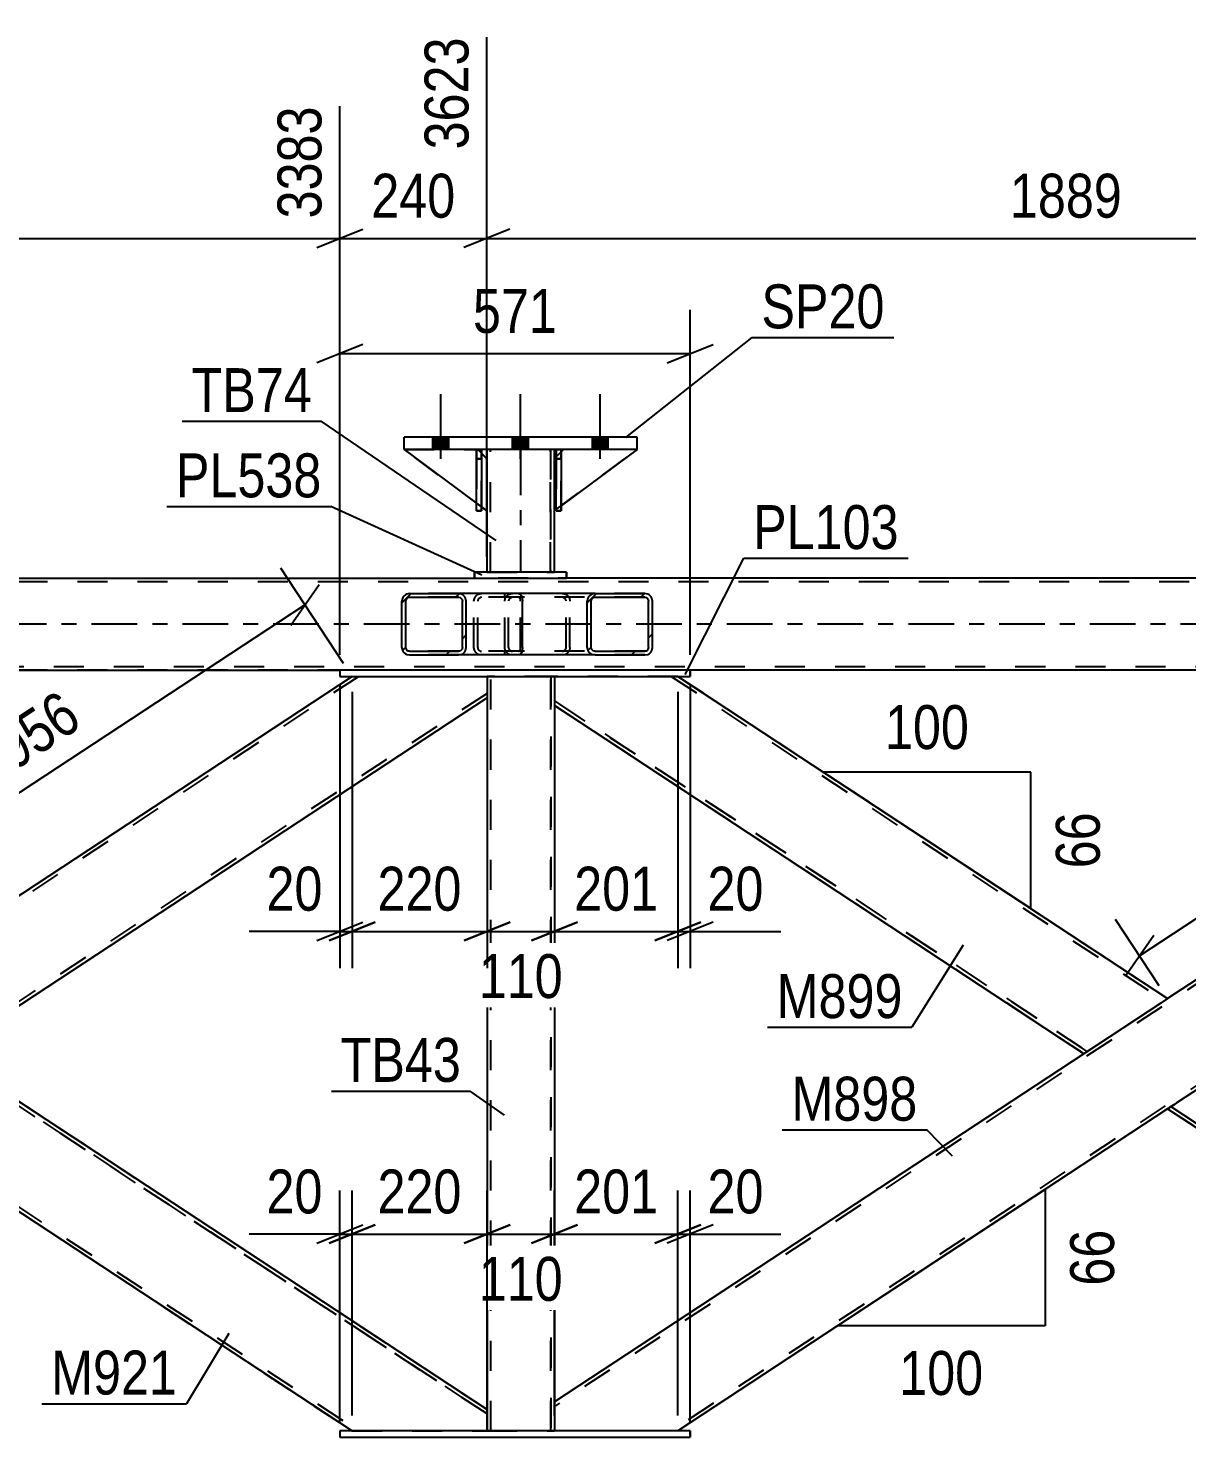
# Model space of a CAD drawing. Header units: millimetres. Extents: x -857 to 332, y -866 to -25.
# Drawn here: x -714.6 to -639, y -543.8 to -452.3 of the extents above; entities that cross this region are included whole.
import ezdxf

# ---------------------------------------------------------------- set-up
doc = ezdxf.new("R2010")
doc.units = ezdxf.units.MM
doc.linetypes.add('DXK_LINE_DOT2', pattern=[3.9198, 1.9599, -1.9599])
doc.linetypes.add('DXK_LINE_DOT3', pattern=[5.9187, 2.979, -0.9799, 0.9799, -0.9799])
doc.styles.add('Arial Narrow', font='ARIALN.TTF', dxfattribs={"height": 0.2})

# ---------------------------------------------------------------- blocks, each defined once
blk = doc.blocks.new('Bolt-570388934-8745 - 8534')
at = {"linetype": 'Continuous'}
for points in [[(-688.193, -479.746), (-687.153, -479.746), (-687.153, -478.946), (-688.193, -478.946)], [(-688.193, -479.746), (-687.153, -479.746), (-687.153, -478.946), (-688.193, -478.946)], [(-688.193, -479.746), (-687.153, -479.746), (-687.153, -478.946), (-688.193, -478.946)], [(-682.993, -479.746), (-681.953, -479.746), (-681.953, -478.946), (-682.993, -478.946)], [(-682.993, -479.746), (-681.953, -479.746), (-681.953, -478.946), (-682.993, -478.946)], [(-677.793, -479.746), (-676.753, -479.746), (-676.753, -478.946), (-677.793, -478.946)], [(-677.793, -479.746), (-676.753, -479.746), (-676.753, -478.946), (-677.793, -478.946)], [(-677.793, -479.746), (-676.753, -479.746), (-676.753, -478.946), (-677.793, -478.946)]]:
    blk.add_hatch(color=1, dxfattribs=at).paths.add_polyline_path(points)
at = {"color": 1, "linetype": 'Continuous'}
for p, q in [((-687.673, -480.346), (-687.673, -476.146)), ((-687.673, -480.346), (-687.673, -476.146)), ((-687.673, -480.346), (-687.673, -476.146)), ((-682.473, -480.346), (-682.473, -476.146)), ((-682.473, -480.346), (-682.473, -476.146)), ((-677.273, -480.346), (-677.273, -476.146)), ((-677.273, -480.346), (-677.273, -476.146)), ((-677.273, -480.346), (-677.273, -476.146)), ((-688.193, -479.746), (-688.193, -478.946)), ((-688.193, -479.746), (-688.193, -478.946)), ((-688.193, -479.746), (-688.193, -478.946)), ((-687.153, -479.746), (-687.153, -478.946)), ((-687.153, -479.746), (-687.153, -478.946)), ((-687.153, -479.746), (-687.153, -478.946)), ((-682.993, -479.746), (-682.993, -478.946)), ((-682.993, -479.746), (-682.993, -478.946)), ((-681.953, -479.746), (-681.953, -478.946)), ((-681.953, -479.746), (-681.953, -478.946)), ((-677.793, -479.746), (-677.793, -478.946)), ((-677.793, -479.746), (-677.793, -478.946)), ((-677.793, -479.746), (-677.793, -478.946)), ((-676.753, -479.746), (-676.753, -478.946)), ((-676.753, -479.746), (-676.753, -478.946)), ((-676.753, -479.746), (-676.753, -478.946))]:
    blk.add_line(p, q, dxfattribs=at)
blk = doc.blocks.new('Part-570388934-8538 - 8534')
at = {"linetype": 'Continuous'}
h = blk.add_hatch(dxfattribs=at)
h.set_pattern_fill('', scale=0.7, style=0, pattern_type=0)
h.set_pattern_definition([(45, (-690.1761, -492.8504), (-1.57154, 1.57154), [])])
h.paths.add_polyline_path([(-690.214, -492.667), (-690.176, -492.85), (-690.067, -493.006), (-689.904, -493.11), (-689.711, -493.147), (-686.522, -493.147), (-686.329, -493.11), (-686.166, -493.006), (-686.057, -492.85), (-686.018, -492.667), (-686.018, -489.627), (-686.057, -489.443), (-686.166, -489.287), (-686.329, -489.183), (-686.522, -489.147), (-689.711, -489.147), (-689.904, -489.183), (-690.067, -489.287), (-690.176, -489.443), (-690.214, -489.627)])
h.paths.add_polyline_path([(-689.944, -489.535), (-689.889, -489.457), (-689.807, -489.405), (-689.711, -489.387), (-686.522, -489.387), (-686.425, -489.405), (-686.344, -489.457), (-686.289, -489.535), (-686.27, -489.627), (-686.27, -492.667), (-686.289, -492.759), (-686.344, -492.836), (-686.425, -492.888), (-686.522, -492.907), (-689.711, -492.907), (-689.807, -492.888), (-689.889, -492.836), (-689.944, -492.759), (-689.963, -492.667), (-689.963, -489.627)])
at = {"color": 2, "linetype": 'Continuous'}
for p, q in [((-690.176, -489.443), (-690.214, -489.627)), ((-690.214, -492.667), (-690.214, -489.627)), ((-689.963, -489.627), (-689.944, -489.535)), ((-689.963, -492.667), (-689.963, -489.627)), ((-689.944, -489.535), (-689.889, -489.457)), ((-689.711, -489.147), (-689.904, -489.183)), ((-689.889, -489.457), (-689.807, -489.405)), ((-689.807, -489.405), (-689.711, -489.387)), ((-689.711, -489.147), (-686.522, -489.147)), ((-689.711, -489.387), (-686.522, -489.387)), ((-682.612, -489.147), (-686.522, -489.147)), ((-686.329, -489.183), (-686.522, -489.147)), ((-686.522, -489.387), (-686.425, -489.405)), ((-686.425, -489.405), (-686.344, -489.457)), ((-686.344, -489.457), (-686.289, -489.535)), ((-686.289, -489.535), (-686.27, -489.627)), ((-686.27, -492.667), (-686.27, -489.627)), ((-686.018, -489.627), (-686.057, -489.443)), ((-686.018, -492.667), (-686.018, -489.627)), ((-682.612, -489.147), (-682.509, -489.183)), ((-682.509, -489.183), (-682.422, -489.287)), ((-682.422, -489.287), (-682.363, -489.443)), ((-682.363, -489.443), (-682.343, -489.627)), ((-682.343, -492.667), (-682.343, -489.627)), ((-690.214, -492.667), (-690.176, -492.85)), ((-689.944, -492.759), (-689.963, -492.667)), ((-689.889, -492.836), (-689.944, -492.759)), ((-689.904, -493.11), (-689.711, -493.147)), ((-689.807, -492.888), (-689.889, -492.836)), ((-689.711, -492.907), (-689.807, -492.888)), ((-689.711, -492.907), (-686.522, -492.907)), ((-689.711, -493.147), (-686.522, -493.147)), ((-686.425, -492.888), (-686.522, -492.907)), ((-686.522, -493.147), (-686.329, -493.11)), ((-682.612, -493.147), (-686.522, -493.147)), ((-686.344, -492.836), (-686.425, -492.888)), ((-686.289, -492.759), (-686.344, -492.836)), ((-686.27, -492.667), (-686.289, -492.759)), ((-686.057, -492.85), (-686.018, -492.667)), ((-682.509, -493.11), (-682.612, -493.147)), ((-682.422, -493.006), (-682.509, -493.11)), ((-682.363, -492.85), (-682.422, -493.006)), ((-682.343, -492.667), (-682.363, -492.85))]:
    blk.add_line(p, q, dxfattribs=at)
at = {"color": 7, "linetype": 'DXK_LINE_DOT2'}
for p, q in [((-686.522, -489.147), (-689.711, -489.147)), ((-682.612, -489.387), (-689.711, -489.387)), ((-685.523, -489.627), (-685.484, -489.443)), ((-685.523, -492.667), (-685.523, -489.627)), ((-685.252, -489.535), (-685.271, -489.627)), ((-685.271, -492.667), (-685.271, -489.627)), ((-685.197, -489.457), (-685.252, -489.535)), ((-685.212, -489.183), (-685.019, -489.147)), ((-685.115, -489.405), (-685.197, -489.457)), ((-685.019, -489.387), (-685.115, -489.405)), ((-683.51, -489.387), (-683.51, -489.147)), ((-682.56, -489.405), (-682.612, -489.387)), ((-682.517, -489.457), (-682.56, -489.405)), ((-682.488, -489.535), (-682.517, -489.457)), ((-682.477, -489.627), (-682.488, -489.535)), ((-682.477, -492.667), (-682.477, -489.627)), ((-682.612, -492.907), (-689.711, -492.907)), ((-686.522, -493.147), (-689.711, -493.147)), ((-685.484, -492.85), (-685.523, -492.667)), ((-685.271, -492.667), (-685.252, -492.759)), ((-685.252, -492.759), (-685.197, -492.836)), ((-685.019, -493.147), (-685.212, -493.11)), ((-685.197, -492.836), (-685.175, -492.85)), ((-685.175, -492.85), (-685.115, -492.888)), ((-685.115, -492.888), (-685.019, -492.907)), ((-683.51, -493.147), (-683.51, -492.907)), ((-682.612, -492.907), (-682.56, -492.888)), ((-682.56, -492.888), (-682.517, -492.836)), ((-682.517, -492.836), (-682.488, -492.759)), ((-682.488, -492.759), (-682.477, -492.667))]:
    blk.add_line(p, q, dxfattribs=at)
at = {"color": 2, "linetype": 'Continuous'}
for centre, start, end in [((-689.726, -489.642), 111.15127, 156.10481), ((-686.507, -489.642), 23.89519, 68.84873), ((-689.726, -492.651), 203.89519, 248.84873), ((-686.507, -492.651), 291.15127, 336.10481)]:
    blk.add_arc(centre, 0.492, start, end, dxfattribs=at)
at = {"color": 7, "linetype": 'DXK_LINE_DOT2'}
for centre, start, end in [((-685.034, -489.642), 111.15128, 156.10483), ((-685.034, -492.651), 203.89517, 248.84872)]:
    blk.add_arc(centre, 0.492, start, end, dxfattribs=at)
blk = doc.blocks.new('Part-570388934-8589 - 8534')
at = {"color": 2, "linetype": 'Continuous'}
for p, q in [((-639.833, -522.45), (-634.811, -519.146)), ((-634.811, -519.146), (-634.811, -519.146)), ((-634.811, -519.146), (-597.703, -543.556)), ((-640.237, -522.715), (-640.27, -522.737)), ((-640.27, -522.737), (-640.27, -522.737)), ((-640.27, -522.737), (-608.332, -543.746)), ((-639.833, -522.45), (-640.237, -522.715)), ((-597.736, -543.578), (-597.992, -543.746)), ((-597.979, -543.746), (-597.938, -543.71)), ((-597.703, -543.556), (-597.736, -543.578)), ((-597.703, -543.556), (-597.703, -543.556))]:
    blk.add_line(p, q, dxfattribs=at)
at = {"color": 7, "linetype": 'DXK_LINE_DOT2'}
for p, q in [((-635.029, -519.29), (-635.029, -519.29)), ((-635.029, -519.29), (-597.921, -543.699)), ((-635.029, -519.29), (-597.921, -543.699)), ((-634.811, -519.146), (-634.811, -519.146)), ((-634.811, -519.146), (-597.703, -543.556)), ((-640.27, -522.737), (-608.332, -543.746)), ((-639.833, -522.45), (-640.142, -522.653)), ((-639.917, -522.505), (-640.052, -522.594)), ((-640.052, -522.594), (-640.035, -522.583)), ((-640.052, -522.594), (-640.052, -522.594)), ((-640.052, -522.594), (-607.895, -543.746)), ((-640.052, -522.594), (-607.895, -543.746)), ((-639.988, -522.552), (-639.833, -522.45)), ((-597.979, -543.746), (-608.332, -543.746)), ((-597.992, -543.746), (-597.972, -543.733)), ((-597.938, -543.71), (-597.979, -543.746)), ((-597.831, -543.64), (-597.972, -543.733)), ((-597.938, -543.71), (-597.921, -543.699)), ((-597.921, -543.699), (-597.938, -543.71)), ((-597.921, -543.699), (-597.921, -543.699)), ((-597.703, -543.556), (-597.703, -543.556))]:
    blk.add_line(p, q, dxfattribs=at)
blk = doc.blocks.new('Part-570388934-8791 - 8534')
at = {"color": 2, "linetype": 'Continuous'}
for p, q in [((-679.827, -479.746), (-680.147, -479.746)), ((-680.147, -483.746), (-680.147, -479.746)), ((-679.827, -479.746), (-679.827, -479.746)), ((-679.827, -479.746), (-679.827, -483.746)), ((-679.827, -483.746), (-680.147, -483.746))]:
    blk.add_line(p, q, dxfattribs=at)
at = {"color": 7, "linetype": 'DXK_LINE_DOT2'}
for p, q in [((-680.147, -479.746), (-680.147, -480.346)), ((-679.827, -480.346), (-680.147, -480.346)), ((-680.147, -480.346), (-680.147, -483.746)), ((-679.827, -480.346), (-679.827, -479.746)), ((-679.827, -483.746), (-679.827, -480.346))]:
    blk.add_line(p, q, dxfattribs=at)
blk = doc.blocks.new('Part-570388934-8609 - 8534')
at = {"color": 7, "linetype": 'DXK_LINE_DOT2'}
for p, q in [((-680.261, -494.547), (-684.661, -494.547)), ((-684.661, -494.547), (-684.661, -495.937)), ((-684.661, -494.547), (-684.661, -543.746)), ((-684.421, -543.746), (-684.421, -494.547)), ((-684.421, -543.746), (-684.421, -494.547)), ((-680.501, -543.746), (-680.501, -494.547)), ((-680.501, -494.547), (-680.501, -543.746)), ((-680.261, -494.547), (-680.261, -496.432)), ((-680.261, -494.547), (-680.261, -543.746)), ((-680.261, -541.861), (-680.261, -543.746)), ((-684.661, -542.356), (-684.661, -543.746)), ((-684.661, -543.746), (-680.261, -543.746))]:
    blk.add_line(p, q, dxfattribs=at)
at = {"color": 2, "linetype": 'Continuous'}
for p, q in [((-684.661, -495.937), (-684.661, -542.356)), ((-680.261, -496.432), (-680.261, -541.861))]:
    blk.add_line(p, q, dxfattribs=at)
blk = doc.blocks.new('Part-570388934-8662 - 8534')
at = {"color": 7, "linetype": 'DXK_LINE_DOT2'}
for p, q in [((-607.894, -494.547), (-680.261, -542.148)), ((-597.85, -494.547), (-672.645, -543.746)), ((-640.27, -515.556), (-645.729, -519.146)), ((-634.811, -519.146), (-640.27, -522.737)), ((-680.261, -541.861), (-680.261, -543.746)), ((-672.208, -543.746), (-680.261, -543.746)), ((-672.208, -543.746), (-672.208, -543.746))]:
    blk.add_line(p, q, dxfattribs=at)
at = {"color": 2, "linetype": 'Continuous'}
for p, q in [((-608.331, -494.547), (-640.27, -515.556)), ((-645.729, -519.146), (-680.261, -541.861)), ((-640.27, -522.737), (-672.208, -543.746)), ((-680.261, -541.861), (-680.261, -543.746))]:
    blk.add_line(p, q, dxfattribs=at)
blk = doc.blocks.new('Part-570388934-8763 - 8534')
at = {"color": 7, "linetype": 'DXK_LINE_DOT2'}
for p, q in [((-680.146, -479.746), (-680.147, -479.746)), ((-680.147, -479.746), (-680.146, -483.746)), ((-680.147, -479.746), (-679.826, -479.746)), ((-680.146, -480.346), (-680.146, -479.746)), ((-680.146, -483.746), (-680.146, -480.346)), ((-680.146, -480.346), (-679.826, -480.346)), ((-679.826, -483.746), (-679.827, -479.746)), ((-679.826, -479.746), (-679.826, -480.346)), ((-679.826, -480.346), (-679.826, -483.746)), ((-680.146, -483.746), (-679.826, -483.746))]:
    blk.add_line(p, q, dxfattribs=at)
blk = doc.blocks.new('Part-570388934-8848 - 8534')
at = {"color": 2, "linetype": 'Continuous'}
for p, q in [((-685.026, -479.746), (-685.347, -479.746)), ((-685.347, -483.746), (-685.346, -479.746)), ((-685.027, -479.746), (-685.026, -479.746)), ((-685.026, -479.746), (-685.027, -483.746)), ((-685.027, -483.746), (-685.347, -483.746))]:
    blk.add_line(p, q, dxfattribs=at)
at = {"color": 7, "linetype": 'DXK_LINE_DOT2'}
for p, q in [((-685.347, -479.746), (-685.347, -480.346)), ((-685.027, -480.346), (-685.347, -480.346)), ((-685.347, -480.346), (-685.347, -483.746)), ((-685.027, -480.346), (-685.027, -479.746)), ((-685.027, -483.746), (-685.027, -480.346))]:
    blk.add_line(p, q, dxfattribs=at)
blk = doc.blocks.new('Part-570388934-8849 - 8534')
at = {"color": 7, "linetype": 'DXK_LINE_DOT2'}
for p, q in [((-679.673, -479.746), (-680.273, -480.346)), ((-680.273, -483.746), (-674.873, -479.746)), ((-680.273, -480.346), (-679.673, -479.746)), ((-680.273, -480.346), (-680.273, -483.746)), ((-680.273, -480.346), (-680.273, -480.346)), ((-680.273, -480.346), (-680.273, -483.746)), ((-674.873, -479.746), (-679.673, -479.746))]:
    blk.add_line(p, q, dxfattribs=at)
blk = doc.blocks.new('Part-570388934-8850 - 8534')
at = {"color": 7, "linetype": 'DXK_LINE_DOT2'}
for p, q in [((-680.273, -480.346), (-679.673, -479.746)), ((-680.273, -480.346), (-680.273, -483.746)), ((-679.827, -479.9), (-680.147, -480.22)), ((-674.873, -479.746), (-679.673, -479.746)), ((-680.273, -483.746), (-679.827, -483.416))]:
    blk.add_line(p, q, dxfattribs=at)
at = {"color": 2, "linetype": 'Continuous'}
for p, q in [((-680.147, -480.22), (-680.273, -480.346)), ((-680.273, -480.346), (-680.273, -483.746)), ((-680.273, -480.346), (-680.273, -480.346)), ((-679.673, -479.746), (-679.827, -479.9)), ((-674.873, -479.746), (-679.827, -483.416)), ((-680.147, -483.653), (-680.273, -483.746))]:
    blk.add_line(p, q, dxfattribs=at)
blk = doc.blocks.new('Part-570388934-8882 - 8534')
at = {"color": 7, "linetype": 'DXK_LINE_DOT2'}
for p, q in [((-685.346, -480.346), (-685.346, -479.746)), ((-685.346, -479.746), (-685.346, -479.746)), ((-685.346, -479.746), (-685.346, -483.746)), ((-685.346, -479.746), (-685.026, -479.746)), ((-685.346, -483.746), (-685.346, -480.346)), ((-685.346, -480.346), (-685.026, -480.346)), ((-685.026, -479.746), (-685.026, -480.346)), ((-685.026, -483.746), (-685.026, -479.746)), ((-685.026, -480.346), (-685.026, -483.746)), ((-685.346, -483.746), (-685.026, -483.746))]:
    blk.add_line(p, q, dxfattribs=at)
blk = doc.blocks.new('Part-570388934-8899 - 8534')
at = {"color": 2, "linetype": 'Continuous'}
for p, q in [((-690.073, -479.746), (-690.073, -478.946)), ((-674.873, -478.946), (-690.073, -478.946)), ((-674.873, -479.746), (-674.873, -478.946)), ((-674.873, -479.746), (-690.073, -479.746))]:
    blk.add_line(p, q, dxfattribs=at)
at = {"color": 7, "linetype": 'DXK_LINE_DOT2'}
for p, q in [((-690.073, -479.746), (-690.073, -478.946)), ((-674.873, -479.746), (-674.873, -478.946))]:
    blk.add_line(p, q, dxfattribs=at)
blk = doc.blocks.new('Part-570388934-8909 - 8534')
at = {"color": 2, "linetype": 'Continuous'}
for p, q in [((-684.673, -479.746), (-684.673, -480.346)), ((-680.273, -479.746), (-680.273, -480.346)), ((-684.673, -483.746), (-684.673, -487.747)), ((-680.273, -483.746), (-680.273, -487.747))]:
    blk.add_line(p, q, dxfattribs=at)
at = {"color": 7, "linetype": 'DXK_LINE_DOT2'}
for p, q in [((-680.273, -479.746), (-684.673, -479.746)), ((-684.673, -479.746), (-684.673, -487.747)), ((-684.673, -480.346), (-684.673, -483.746)), ((-684.433, -487.747), (-684.433, -479.746)), ((-684.433, -487.747), (-684.433, -479.746)), ((-680.513, -487.747), (-680.513, -479.746)), ((-680.513, -479.746), (-680.513, -487.747)), ((-680.273, -479.746), (-680.273, -487.747)), ((-680.273, -480.346), (-680.273, -483.746)), ((-684.673, -487.747), (-680.273, -487.747))]:
    blk.add_line(p, q, dxfattribs=at)
at = {"color": 7, "linetype": 'DXK_LINE_DOT3'}
blk.add_line((-682.473, -479.746), (-682.473, -487.747), dxfattribs=at)
blk = doc.blocks.new('Part-570388934-8924 - 8534')
at = {"color": 2, "linetype": 'Continuous'}
for p, q in [((-685.473, -488.147), (-685.473, -487.747)), ((-685.473, -487.747), (-685.473, -487.747)), ((-679.473, -487.747), (-685.473, -487.747)), ((-679.473, -487.747), (-679.473, -488.147)), ((-685.473, -488.147), (-685.473, -488.147)), ((-685.473, -488.147), (-679.473, -488.147))]:
    blk.add_line(p, q, dxfattribs=at)
at = {"color": 7, "linetype": 'DXK_LINE_DOT2'}
for p, q in [((-685.473, -487.747), (-685.473, -488.147)), ((-679.473, -487.747), (-679.473, -487.747)), ((-679.473, -488.147), (-679.473, -487.747)), ((-679.473, -488.147), (-679.473, -488.147))]:
    blk.add_line(p, q, dxfattribs=at)
blk = doc.blocks.new('Part-570388934-8939 - 8534')
at = {"color": 7, "linetype": 'DXK_LINE_DOT2'}
for p, q in [((-684.673, -483.746), (-690.073, -479.746)), ((-690.073, -479.746), (-685.273, -479.746)), ((-685.273, -479.746), (-684.673, -480.346)), ((-684.673, -480.346), (-684.673, -483.746))]:
    blk.add_line(p, q, dxfattribs=at)
blk = doc.blocks.new('Part-570388934-8940 - 8534')
at = {"color": 2, "linetype": 'Continuous'}
for p, q in [((-690.073, -479.746), (-685.347, -483.247)), ((-685.026, -479.993), (-684.673, -480.346)), ((-684.673, -480.346), (-684.673, -483.746)), ((-685.027, -483.484), (-684.673, -483.746))]:
    blk.add_line(p, q, dxfattribs=at)
at = {"color": 7, "linetype": 'DXK_LINE_DOT2'}
for p, q in [((-685.273, -479.746), (-690.073, -479.746)), ((-685.026, -479.993), (-685.273, -479.746)), ((-685.347, -483.247), (-685.027, -483.484))]:
    blk.add_line(p, q, dxfattribs=at)
blk = doc.blocks.new('Part-570388934-8980 - 8534')
at = {"color": 2, "linetype": 'Continuous'}
for p, q in [((-694.266, -543.746), (-694.266, -544.146)), ((-671.408, -543.746), (-694.266, -543.746)), ((-671.408, -543.746), (-671.408, -544.146)), ((-671.408, -543.746), (-671.408, -543.746)), ((-694.266, -544.146), (-671.408, -544.146)), ((-671.408, -544.146), (-671.408, -544.146))]:
    blk.add_line(p, q, dxfattribs=at)
at = {"color": 7, "linetype": 'DXK_LINE_DOT2'}
for p, q in [((-694.266, -543.746), (-694.266, -544.146)), ((-671.408, -544.146), (-671.408, -543.746)), ((-671.408, -543.746), (-671.408, -543.746)), ((-671.408, -544.146), (-671.408, -544.146))]:
    blk.add_line(p, q, dxfattribs=at)
blk = doc.blocks.new('Part-570388934-9023 - 8534')
at = {"color": 2, "linetype": 'Continuous'}
for p, q in [((-694.265, -494.147), (-694.265, -494.547)), ((-671.409, -494.147), (-694.265, -494.147)), ((-671.409, -494.147), (-671.409, -494.547)), ((-671.409, -494.147), (-671.409, -494.147)), ((-694.265, -494.547), (-671.409, -494.547)), ((-671.409, -494.547), (-671.409, -494.547))]:
    blk.add_line(p, q, dxfattribs=at)
at = {"color": 7, "linetype": 'DXK_LINE_DOT2'}
for p, q in [((-694.265, -494.147), (-694.265, -494.547)), ((-671.409, -494.547), (-671.409, -494.147)), ((-671.409, -494.147), (-671.409, -494.147)), ((-671.409, -494.547), (-671.409, -494.547))]:
    blk.add_line(p, q, dxfattribs=at)
blk = doc.blocks.new('Part-570388934-9105 - 8534')
at = {"color": 2, "linetype": 'Continuous'}
for p, q in [((-787.4, -488.147), (-685.473, -488.147)), ((-515.204, -488.147), (-679.473, -488.147)), ((-756.543, -494.147), (-694.265, -494.147)), ((-609.131, -494.147), (-671.409, -494.147))]:
    blk.add_line(p, q, dxfattribs=at)
at = {"color": 7, "linetype": 'DXK_LINE_DOT2'}
for p, q in [((-109.683, -488.387), (-787.4, -488.387)), ((-109.683, -488.147), (-685.473, -488.147)), ((-685.473, -488.147), (-679.473, -488.147)), ((-787.4, -493.907), (-109.683, -493.907)), ((-109.683, -494.147), (-779.4, -494.147)), ((-671.409, -494.147), (-694.265, -494.147))]:
    blk.add_line(p, q, dxfattribs=at)
at = {"color": 7, "linetype": 'DXK_LINE_DOT3'}
blk.add_line((-109.683, -491.147), (-787.4, -491.147), dxfattribs=at)
blk = doc.blocks.new('Part-570388934-9118 - 8534')
at = {"color": 2, "linetype": 'Continuous'}
for p, q in [((-680.261, -494.547), (-680.261, -496.432)), ((-672.209, -494.547), (-640.27, -515.556)), ((-645.729, -519.146), (-680.261, -496.432)), ((-680.261, -496.432), (-680.261, -496.432)), ((-640.707, -515.843), (-645.729, -519.146)), ((-640.303, -515.578), (-640.707, -515.843)), ((-640.303, -515.578), (-640.27, -515.556)), ((-640.27, -515.556), (-640.27, -515.556)), ((-645.729, -519.146), (-645.729, -519.146))]:
    blk.add_line(p, q, dxfattribs=at)
at = {"color": 7, "linetype": 'DXK_LINE_DOT2'}
for p, q in [((-680.261, -494.547), (-680.261, -496.432)), ((-672.209, -494.547), (-680.261, -494.547)), ((-672.646, -494.547), (-640.488, -515.699)), ((-672.646, -494.547), (-640.488, -515.699)), ((-672.209, -494.547), (-640.27, -515.556)), ((-680.261, -496.145), (-645.511, -519.003)), ((-645.511, -519.003), (-680.261, -496.145)), ((-680.261, -496.145), (-680.261, -496.145)), ((-680.261, -496.432), (-645.729, -519.146)), ((-640.707, -515.843), (-640.398, -515.64)), ((-640.488, -515.699), (-640.707, -515.843)), ((-640.488, -515.699), (-640.488, -515.699)), ((-640.27, -515.556), (-640.27, -515.556)), ((-645.511, -519.003), (-645.494, -518.992)), ((-645.511, -519.003), (-645.511, -519.003)), ((-645.494, -518.992), (-645.292, -518.859))]:
    blk.add_line(p, q, dxfattribs=at)
blk = doc.blocks.new('Part-570388934-9124 - 8534')
at = {"color": 7, "linetype": 'DXK_LINE_DOT2'}
for p, q in [((-693.029, -494.547), (-767.823, -543.746)), ((-693.465, -494.547), (-684.661, -494.547)), ((-693.465, -494.547), (-693.465, -494.547)), ((-684.661, -494.547), (-684.661, -495.937)), ((-684.661, -495.65), (-757.779, -543.746)), ((-684.661, -495.937), (-684.661, -495.937))]:
    blk.add_line(p, q, dxfattribs=at)
at = {"color": 2, "linetype": 'Continuous'}
for p, q in [((-693.465, -494.547), (-725.404, -515.556)), ((-684.661, -494.547), (-684.661, -495.937)), ((-684.661, -495.937), (-719.945, -519.146))]:
    blk.add_line(p, q, dxfattribs=at)
blk = doc.blocks.new('Part-570388934-9165 - 8534')
at = {"color": 2, "linetype": 'Continuous'}
for p, q in [((-724.968, -522.45), (-719.945, -519.146)), ((-719.945, -519.146), (-719.945, -519.146)), ((-719.945, -519.146), (-684.661, -542.356)), ((-725.371, -522.715), (-725.404, -522.737)), ((-725.404, -522.737), (-725.404, -522.737)), ((-725.404, -522.737), (-693.466, -543.746)), ((-724.968, -522.45), (-725.371, -522.715)), ((-684.661, -542.356), (-684.661, -542.356)), ((-684.661, -542.356), (-684.661, -543.746))]:
    blk.add_line(p, q, dxfattribs=at)
at = {"color": 7, "linetype": 'DXK_LINE_DOT2'}
for p, q in [((-720.164, -519.29), (-720.164, -519.29)), ((-684.661, -542.643), (-720.164, -519.29)), ((-720.164, -519.29), (-684.661, -542.643)), ((-719.945, -519.146), (-719.945, -519.146)), ((-684.661, -542.356), (-719.945, -519.146)), ((-725.404, -522.737), (-693.466, -543.746)), ((-724.968, -522.45), (-725.276, -522.653)), ((-725.051, -522.505), (-725.186, -522.594)), ((-725.186, -522.594), (-725.169, -522.583)), ((-725.186, -522.594), (-693.03, -543.746)), ((-725.186, -522.594), (-725.186, -522.594)), ((-725.186, -522.594), (-693.03, -543.746)), ((-725.122, -522.552), (-724.968, -522.45)), ((-684.661, -543.746), (-684.661, -542.356)), ((-684.661, -542.711), (-684.661, -542.643)), ((-684.661, -542.643), (-684.661, -542.643)), ((-693.466, -543.746), (-684.661, -543.746))]:
    blk.add_line(p, q, dxfattribs=at)
blk = doc.blocks.new('Part-570388934-9182 - 8534')
at = {"linetype": 'Continuous'}
h = blk.add_hatch(dxfattribs=at)
h.set_pattern_fill('', scale=0.7, style=0, pattern_type=0)
h.set_pattern_definition([(45, (-678.085, -492.8504), (-1.57154, 1.57154), [])])
h.paths.add_polyline_path([(-678.124, -492.667), (-678.085, -492.85), (-677.974, -493.006), (-677.809, -493.11), (-677.613, -493.147), (-674.378, -493.147), (-674.182, -493.11), (-674.017, -493.006), (-673.906, -492.85), (-673.867, -492.667), (-673.867, -489.627), (-673.906, -489.443), (-674.017, -489.287), (-674.182, -489.183), (-674.378, -489.147), (-677.613, -489.147), (-677.809, -489.183), (-677.974, -489.287), (-678.085, -489.443), (-678.124, -489.627)])
h.paths.add_polyline_path([(-677.849, -489.535), (-677.794, -489.457), (-677.711, -489.405), (-677.613, -489.387), (-674.378, -489.387), (-674.28, -489.405), (-674.197, -489.457), (-674.142, -489.535), (-674.123, -489.627), (-674.123, -492.667), (-674.142, -492.759), (-674.197, -492.836), (-674.28, -492.888), (-674.378, -492.907), (-677.613, -492.907), (-677.711, -492.888), (-677.794, -492.836), (-677.849, -492.759), (-677.868, -492.667), (-677.868, -489.627)])
at = {"color": 7, "linetype": 'DXK_LINE_DOT2'}
for p, q in [((-683.509, -489.627), (-683.47, -489.443)), ((-683.509, -492.667), (-683.509, -489.627)), ((-683.235, -489.535), (-683.254, -489.627)), ((-683.254, -492.667), (-683.254, -489.627)), ((-683.179, -489.457), (-683.235, -489.535)), ((-683.194, -489.183), (-682.999, -489.147)), ((-683.096, -489.405), (-683.179, -489.457)), ((-682.999, -489.387), (-683.096, -489.405)), ((-682.612, -489.147), (-682.999, -489.147)), ((-674.378, -489.387), (-682.999, -489.387)), ((-679.763, -489.147), (-679.568, -489.183)), ((-679.666, -489.405), (-679.763, -489.387)), ((-679.583, -489.457), (-679.666, -489.405)), ((-679.527, -489.535), (-679.583, -489.457)), ((-679.508, -489.627), (-679.527, -489.535)), ((-679.508, -492.667), (-679.508, -489.627)), ((-679.292, -489.443), (-679.253, -489.627)), ((-679.253, -492.667), (-679.253, -489.627)), ((-674.378, -489.147), (-677.613, -489.147)), ((-683.47, -492.85), (-683.509, -492.667)), ((-683.254, -492.667), (-683.235, -492.759)), ((-683.235, -492.759), (-683.179, -492.836)), ((-682.999, -493.147), (-683.194, -493.11)), ((-683.179, -492.836), (-683.096, -492.888)), ((-683.096, -492.888), (-682.999, -492.907)), ((-674.378, -492.907), (-682.999, -492.907)), ((-682.612, -493.147), (-682.999, -493.147)), ((-679.763, -492.907), (-679.666, -492.888)), ((-679.568, -493.11), (-679.763, -493.147)), ((-679.666, -492.888), (-679.583, -492.836)), ((-679.583, -492.836), (-679.527, -492.759)), ((-679.527, -492.759), (-679.508, -492.667)), ((-679.253, -492.667), (-679.292, -492.85)), ((-674.378, -493.147), (-677.613, -493.147))]:
    blk.add_line(p, q, dxfattribs=at)
at = {"color": 2, "linetype": 'Continuous'}
for p, q in [((-677.613, -489.147), (-682.612, -489.147)), ((-678.085, -489.443), (-678.124, -489.627)), ((-678.124, -492.667), (-678.124, -489.627)), ((-677.868, -489.627), (-677.849, -489.535)), ((-677.868, -492.667), (-677.868, -489.627)), ((-677.849, -489.535), (-677.794, -489.457)), ((-677.613, -489.147), (-677.809, -489.183)), ((-677.794, -489.457), (-677.711, -489.405)), ((-677.711, -489.405), (-677.613, -489.387)), ((-677.613, -489.147), (-674.378, -489.147)), ((-677.613, -489.387), (-674.378, -489.387)), ((-674.182, -489.183), (-674.378, -489.147)), ((-674.378, -489.387), (-674.28, -489.405)), ((-674.28, -489.405), (-674.197, -489.457)), ((-674.197, -489.457), (-674.142, -489.535)), ((-674.142, -489.535), (-674.123, -489.627)), ((-674.123, -492.667), (-674.123, -489.627)), ((-673.867, -489.627), (-673.906, -489.443)), ((-673.867, -492.667), (-673.867, -489.627)), ((-677.613, -493.147), (-682.612, -493.147)), ((-678.124, -492.667), (-678.085, -492.85)), ((-677.849, -492.759), (-677.868, -492.667)), ((-677.794, -492.836), (-677.849, -492.759)), ((-677.809, -493.11), (-677.613, -493.147)), ((-677.711, -492.888), (-677.794, -492.836)), ((-677.613, -492.907), (-677.711, -492.888)), ((-677.613, -492.907), (-674.378, -492.907)), ((-677.613, -493.147), (-674.378, -493.147)), ((-674.28, -492.888), (-674.378, -492.907)), ((-674.378, -493.147), (-674.182, -493.11)), ((-674.197, -492.836), (-674.28, -492.888)), ((-674.142, -492.759), (-674.197, -492.836)), ((-674.123, -492.667), (-674.142, -492.759)), ((-673.906, -492.85), (-673.867, -492.667))]:
    blk.add_line(p, q, dxfattribs=at)
at = {"color": 7, "linetype": 'DXK_LINE_DOT2'}
for centre, start, end in [((-683.018, -489.647), 110.75832, 155.68004), ((-679.744, -489.647), 24.31996, 69.24168), ((-683.018, -492.646), 204.31996, 249.24168), ((-679.744, -492.646), 290.75832, 335.68004)]:
    blk.add_arc(centre, 0.496, start, end, dxfattribs=at)
at = {"color": 2, "linetype": 'Continuous'}
for centre, start, end in [((-677.633, -489.647), 110.75833, 155.68006), ((-674.358, -489.647), 24.31994, 69.24167), ((-677.633, -492.646), 204.31994, 249.24167), ((-674.358, -492.646), 290.75833, 335.68006)]:
    blk.add_arc(centre, 0.496, start, end, dxfattribs=at)
blk = doc.blocks.new('StraightDimension-570388934-10119 - 8534')
at = {"color": 7, "linetype": 'Continuous'}
for p, q in [((-672.208, -542.746), (-672.208, -528.064)), ((-671.408, -543.146), (-671.408, -528.064)), ((-673.708, -531.514), (-670.708, -530.314)), ((-669.908, -530.314), (-672.908, -531.514)), ((-672.208, -530.914), (-671.408, -530.914)), ((-671.408, -530.914), (-665.502, -530.914)), ((-671.408, -530.914), (-665.502, -530.914))]:
    blk.add_line(p, q, dxfattribs=at)
at = {"color": 0}
blk.add_wipeout([(-666.027, -530.164), (-666.027, -525.964), (-670.883, -525.964), (-670.883, -530.164)], dxfattribs=at)
at = {"color": 3, "style": 'Arial Narrow'}
blk.add_text('20', height=2.8633, dxfattribs=at).set_placement((-670.283, -529.564))
blk = doc.blocks.new('StraightDimension-570388934-9683 - 8534')
at = {"color": 7, "linetype": 'Continuous'}
for p, q in [((-608.881, -493.711), (-611.731, -489.378)), ((-611.088, -493.085), (-609.241, -490.434)), ((-642.104, -512.768), (-610.165, -491.759)), ((-640.82, -514.72), (-643.67, -510.387)), ((-641.18, -511.443), (-643.027, -514.094))]:
    blk.add_line(p, q, dxfattribs=at)
at = {"color": 0}
blk.add_wipeout([(-623.754, -499.801), (-626.062, -496.292), (-631.647, -499.965), (-629.339, -503.474)], dxfattribs=at)
at = {"color": 3, "style": 'Arial Narrow'}
blk.add_text('956', height=2.8633, rotation=33.33468, dxfattribs=at).set_placement((-629.167, -502.643))
blk = doc.blocks.new('StraightDimension-570388934-9622 - 8534')
at = {"color": 7, "linetype": 'Continuous'}
for p, q in [((-694.265, -495.147), (-694.265, -513.57)), ((-693.465, -495.547), (-693.465, -513.57)), ((-695.765, -511.77), (-692.765, -510.57)), ((-691.965, -510.57), (-694.965, -511.77)), ((-694.265, -511.17), (-700.172, -511.17)), ((-694.265, -511.17), (-700.172, -511.17)), ((-694.265, -511.17), (-693.465, -511.17))]:
    blk.add_line(p, q, dxfattribs=at)
at = {"color": 0}
blk.add_wipeout([(-694.79, -510.42), (-694.79, -506.22), (-699.647, -506.22), (-699.647, -510.42)], dxfattribs=at)
at = {"color": 3, "style": 'Arial Narrow'}
blk.add_text('20', height=2.8633, dxfattribs=at).set_placement((-699.047, -509.82))
blk = doc.blocks.new('StraightDimension-570388934-10011 - 8534')
at = {"color": 7, "linetype": 'Continuous'}
for p, q in [((-694.265, -493.147), (-694.265, -457.365)), ((-779.4, -465.977), (-694.265, -465.977)), ((-695.765, -466.577), (-692.765, -465.377))]:
    blk.add_line(p, q, dxfattribs=at)
at = {"color": 0, "linetype": 'Continuous'}
blk.add_wipeout([(-694.865, -456.765), (-699.065, -456.765), (-699.065, -465.277), (-694.865, -465.277)], dxfattribs=at)
at = {"color": 3, "linetype": 'Continuous', "style": 'Arial Narrow'}
blk.add_text('3383', height=2.8633, rotation=90.00021, dxfattribs=at).set_placement((-695.465, -464.677))
blk = doc.blocks.new('StraightDimension-570388934-10145 - 8534')
at = {"color": 7, "linetype": 'Continuous'}
for p, q in [((-694.266, -543.146), (-694.266, -528.064)), ((-693.466, -542.746), (-693.466, -528.064)), ((-694.266, -530.914), (-700.172, -530.914)), ((-694.266, -530.914), (-700.172, -530.914)), ((-695.766, -531.514), (-692.766, -530.314)), ((-691.966, -530.314), (-694.966, -531.514)), ((-694.266, -530.914), (-693.466, -530.914))]:
    blk.add_line(p, q, dxfattribs=at)
at = {"color": 0}
blk.add_wipeout([(-694.791, -530.164), (-694.791, -525.964), (-699.647, -525.964), (-699.647, -530.164)], dxfattribs=at)
at = {"color": 3, "style": 'Arial Narrow'}
blk.add_text('20', height=2.8633, dxfattribs=at).set_placement((-699.047, -529.564))
blk = doc.blocks.new('StraightDimension-570388934-10178 - 8534')
at = {"color": 7, "linetype": 'Continuous'}
for p, q in [((-694.265, -493.147), (-694.265, -470.643)), ((-671.409, -493.147), (-671.409, -470.643)), ((-692.765, -472.893), (-695.765, -474.093)), ((-672.909, -474.093), (-669.909, -472.893)), ((-694.265, -473.493), (-671.409, -473.493))]:
    blk.add_line(p, q, dxfattribs=at)
at = {"color": 0}
blk.add_wipeout([(-679.495, -472.743), (-679.495, -468.543), (-686.179, -468.543), (-686.179, -472.743)], dxfattribs=at)
at = {"color": 3, "style": 'Arial Narrow'}
blk.add_text('571', height=2.8633, dxfattribs=at).set_placement((-685.579, -472.143))
blk = doc.blocks.new('StraightDimension-570388934-9991 - 8534')
at = {"color": 7, "linetype": 'Continuous'}
for p, q in [((-684.673, -486.747), (-684.673, -452.865)), ((-683.173, -465.377), (-686.173, -466.577)), ((-684.673, -465.977), (-609.131, -465.977))]:
    blk.add_line(p, q, dxfattribs=at)
at = {"color": 0}
blk.add_wipeout([(-642.646, -465.227), (-642.646, -461.027), (-651.158, -461.027), (-651.158, -465.227)], dxfattribs=at)
at = {"color": 3, "style": 'Arial Narrow'}
blk.add_text('1889', height=2.8633, dxfattribs=at).set_placement((-650.558, -464.627))
blk = doc.blocks.new('StraightDimension-570388934-9596 - 8534')
at = {"color": 7, "linetype": 'Continuous'}
for p, q in [((-680.261, -495.547), (-680.261, -513.57)), ((-672.209, -495.547), (-672.209, -513.57)), ((-681.761, -511.77), (-678.761, -510.57)), ((-670.709, -510.57), (-673.709, -511.77)), ((-680.261, -511.17), (-672.209, -511.17))]:
    blk.add_line(p, q, dxfattribs=at)
at = {"color": 0}
blk.add_wipeout([(-672.893, -510.42), (-672.893, -506.22), (-679.577, -506.22), (-679.577, -510.42)], dxfattribs=at)
at = {"color": 3, "style": 'Arial Narrow'}
blk.add_text('201', height=2.8633, dxfattribs=at).set_placement((-678.977, -509.82))
blk = doc.blocks.new('StraightDimension-570388934-9588 - 8534')
at = {"color": 7, "linetype": 'Continuous'}
for p, q in [((-671.409, -495.147), (-671.409, -513.57)), ((-672.209, -495.547), (-672.209, -513.57)), ((-673.709, -511.77), (-670.709, -510.57)), ((-669.909, -510.57), (-672.909, -511.77)), ((-672.209, -511.17), (-671.409, -511.17)), ((-671.409, -511.17), (-665.503, -511.17)), ((-671.409, -511.17), (-665.503, -511.17))]:
    blk.add_line(p, q, dxfattribs=at)
at = {"color": 0}
blk.add_wipeout([(-666.028, -510.42), (-666.028, -506.22), (-670.884, -506.22), (-670.884, -510.42)], dxfattribs=at)
at = {"color": 3, "style": 'Arial Narrow'}
blk.add_text('20', height=2.8633, dxfattribs=at).set_placement((-670.284, -509.82))
blk = doc.blocks.new('StraightDimension-570388934-9604 - 8534')
at = {"color": 7, "linetype": 'Continuous'}
for p, q in [((-684.661, -495.547), (-684.661, -514.02)), ((-680.261, -495.547), (-680.261, -514.02)), ((-686.161, -511.77), (-683.161, -510.57)), ((-678.761, -510.57), (-681.761, -511.77)), ((-684.661, -511.17), (-680.261, -511.17))]:
    blk.add_line(p, q, dxfattribs=at)
at = {"color": 0}
blk.add_wipeout([(-679.119, -516.12), (-679.119, -511.92), (-685.803, -511.92), (-685.803, -516.12)], dxfattribs=at)
at = {"color": 3, "style": 'Arial Narrow'}
blk.add_text('110', height=2.8633, dxfattribs=at).set_placement((-685.203, -515.52))
blk = doc.blocks.new('StraightDimension-570388934-9614 - 8534')
at = {"color": 7, "linetype": 'Continuous'}
for p, q in [((-693.465, -495.547), (-693.465, -513.57)), ((-684.661, -495.547), (-684.661, -513.57)), ((-694.965, -511.77), (-691.965, -510.57)), ((-683.161, -510.57), (-686.161, -511.77)), ((-693.465, -511.17), (-684.661, -511.17))]:
    blk.add_line(p, q, dxfattribs=at)
at = {"color": 0}
blk.add_wipeout([(-685.721, -510.42), (-685.721, -506.22), (-692.405, -506.22), (-692.405, -510.42)], dxfattribs=at)
at = {"color": 3, "style": 'Arial Narrow'}
blk.add_text('220', height=2.8633, dxfattribs=at).set_placement((-691.805, -509.82))
blk = doc.blocks.new('StraightDimension-570388934-10001 - 8534')
at = {"color": 7, "linetype": 'Continuous'}
for p, q in [((-684.673, -486.747), (-684.673, -452.865)), ((-694.265, -493.147), (-694.265, -457.365)), ((-695.765, -466.577), (-692.765, -465.377)), ((-694.265, -465.977), (-684.673, -465.977)), ((-683.173, -465.377), (-686.173, -466.577))]:
    blk.add_line(p, q, dxfattribs=at)
at = {"color": 0}
blk.add_wipeout([(-686.127, -465.227), (-686.127, -461.027), (-692.811, -461.027), (-692.811, -465.227)], dxfattribs=at)
at = {"color": 3, "style": 'Arial Narrow'}
blk.add_text('240', height=2.8633, dxfattribs=at).set_placement((-692.211, -464.627))
at = {"color": 0, "linetype": 'Continuous'}
blk.add_wipeout([(-685.273, -452.265), (-689.473, -452.265), (-689.473, -460.777), (-685.273, -460.777)], dxfattribs=at)
at = {"color": 3, "linetype": 'Continuous', "style": 'Arial Narrow'}
blk.add_text('3623', height=2.8633, rotation=90.00021, dxfattribs=at).set_placement((-685.873, -460.177))
blk = doc.blocks.new('StraightDimension-570388934-10127 - 8534')
at = {"color": 7, "linetype": 'Continuous'}
for p, q in [((-680.261, -542.746), (-680.261, -528.064)), ((-672.208, -542.746), (-672.208, -528.064)), ((-681.761, -531.514), (-678.761, -530.314)), ((-680.261, -530.914), (-672.208, -530.914)), ((-670.708, -530.314), (-673.708, -531.514))]:
    blk.add_line(p, q, dxfattribs=at)
at = {"color": 0}
blk.add_wipeout([(-672.892, -530.164), (-672.892, -525.964), (-679.577, -525.964), (-679.577, -530.164)], dxfattribs=at)
at = {"color": 3, "style": 'Arial Narrow'}
blk.add_text('201', height=2.8633, dxfattribs=at).set_placement((-678.977, -529.564))
blk = doc.blocks.new('StraightDimension-570388934-10135 - 8534')
at = {"color": 7, "linetype": 'Continuous'}
for p, q in [((-684.661, -542.746), (-684.661, -528.514)), ((-680.261, -542.746), (-680.261, -528.514)), ((-686.161, -531.514), (-683.161, -530.314)), ((-684.661, -530.914), (-680.261, -530.914)), ((-678.761, -530.314), (-681.761, -531.514))]:
    blk.add_line(p, q, dxfattribs=at)
at = {"color": 0}
blk.add_wipeout([(-679.119, -535.864), (-679.119, -531.664), (-685.803, -531.664), (-685.803, -535.864)], dxfattribs=at)
at = {"color": 3, "style": 'Arial Narrow'}
blk.add_text('110', height=2.8633, dxfattribs=at).set_placement((-685.203, -535.264))
blk = doc.blocks.new('StraightDimension-570388934-10153 - 8534')
at = {"color": 7, "linetype": 'Continuous'}
for p, q in [((-693.466, -542.746), (-693.466, -528.064)), ((-684.661, -542.746), (-684.661, -528.064)), ((-694.966, -531.514), (-691.966, -530.314)), ((-693.466, -530.914), (-684.661, -530.914)), ((-683.161, -530.314), (-686.161, -531.514))]:
    blk.add_line(p, q, dxfattribs=at)
at = {"color": 0}
blk.add_wipeout([(-685.721, -530.164), (-685.721, -525.964), (-692.406, -525.964), (-692.406, -530.164)], dxfattribs=at)
at = {"color": 3, "style": 'Arial Narrow'}
blk.add_text('220', height=2.8633, dxfattribs=at).set_placement((-691.806, -529.564))
blk = doc.blocks.new('StraightDimension-570388934-10312 - 8534')
at = {"color": 7, "linetype": 'Continuous'}
for p, q in [((-694.015, -493.711), (-698.107, -487.49)), ((-697.464, -491.197), (-695.617, -488.546)), ((-728.48, -510.88), (-696.541, -489.871)), ((-725.954, -514.72), (-730.046, -508.499)), ((-727.556, -509.555), (-729.403, -512.206))]:
    blk.add_line(p, q, dxfattribs=at)
at = {"color": 0}
blk.add_wipeout([(-710.13, -497.913), (-712.438, -494.404), (-718.023, -498.077), (-715.715, -501.586)], dxfattribs=at)
at = {"color": 3, "style": 'Arial Narrow'}
blk.add_text('956', height=2.8633, rotation=33.33468, dxfattribs=at).set_placement((-715.543, -500.755))
blk = doc.blocks.new('AngleDimension-570388934-10321 - 8534')
at = {"color": 7, "linetype": 'Continuous'}
for p, q in [((-648.267, -527.998), (-661.802, -536.9)), ((-648.267, -527.998), (-648.267, -536.9)), ((-656.192, -533.211), (-661.802, -536.9)), ((-648.267, -536.9), (-661.802, -536.9))]:
    blk.add_line(p, q, dxfattribs=at)
at = {"color": 0}
for points in [[(-643.167, -530.021), (-647.367, -530.021), (-647.367, -534.877), (-643.167, -534.877)], [(-651.692, -542), (-651.692, -537.8), (-658.377, -537.8), (-658.377, -542)]]:
    blk.add_wipeout(points, dxfattribs=at)
at = {"color": 3, "style": 'Arial Narrow'}
blk.add_text('66', height=2.8633, rotation=90.00021, dxfattribs=at).set_placement((-643.767, -534.277))
blk.add_text('100', height=2.8633, dxfattribs=at).set_placement((-657.777, -541.4))
blk = doc.blocks.new('AngleDimension-570388934-23716 - 8534')
at = {"color": 7, "linetype": 'Continuous'}
for p, q in [((-659.74, -502.749), (-662.731, -500.781)), ((-649.197, -500.781), (-662.731, -500.781)), ((-649.197, -509.684), (-662.731, -500.781)), ((-649.197, -509.684), (-649.197, -500.781))]:
    blk.add_line(p, q, dxfattribs=at)
at = {"color": 0}
for points in [[(-652.622, -499.881), (-652.622, -495.681), (-659.306, -495.681), (-659.306, -499.881)], [(-644.097, -502.804), (-648.297, -502.804), (-648.297, -507.66), (-644.097, -507.66)]]:
    blk.add_wipeout(points, dxfattribs=at)
at = {"color": 3, "style": 'Arial Narrow'}
blk.add_text('100', height=2.8633, dxfattribs=at).set_placement((-658.706, -499.281))
blk.add_text('66', height=2.8633, rotation=90.00021, dxfattribs=at).set_placement((-644.697, -507.06))
blk = doc.blocks.new('Mark-570388934-8658 - 8534')
at = {"color": 30, "linetype": 'Continuous'}
for p in [(-665.407, -524.115), (-654.293, -525.835)]:
    blk.add_line(p, (-655.984, -524.115), dxfattribs=at)
at = {"color": 0}
blk.add_wipeout([(-656.584, -523.515), (-656.584, -520.515), (-664.807, -520.515), (-664.807, -523.515)], dxfattribs=at)
blk.add_wipeout([(-656.584, -523.515), (-656.584, -520.515), (-664.807, -520.515), (-664.807, -523.515)], dxfattribs=at)
at = {"color": 3, "style": 'Arial Narrow'}
blk.add_text('M898', height=2.8633, dxfattribs=at).set_placement((-664.807, -523.515))
blk = doc.blocks.new('Mark-570388934-8605 - 8534')
at = {"color": 30, "linetype": 'Continuous'}
for p in [(-694.812, -521.583), (-683.515, -523.159)]:
    blk.add_line(p, (-685.758, -521.583), dxfattribs=at)
at = {"color": 0}
blk.add_wipeout([(-686.358, -520.983), (-686.358, -517.983), (-694.212, -517.983), (-694.212, -520.983)], dxfattribs=at)
blk.add_wipeout([(-686.358, -520.983), (-686.358, -517.983), (-694.212, -517.983), (-694.212, -520.983)], dxfattribs=at)
at = {"color": 3, "style": 'Arial Narrow'}
blk.add_text('TB43', height=2.8633, dxfattribs=at).set_placement((-694.212, -520.983))
blk = doc.blocks.new('Mark-570388934-8895 - 8534')
at = {"color": 30, "linetype": 'Continuous'}
for p, q in [((-675.615, -478.968), (-667.366, -472.445)), ((-667.366, -472.445), (-658.127, -472.445))]:
    blk.add_line(p, q, dxfattribs=at)
at = {"color": 0}
blk.add_wipeout([(-658.727, -471.845), (-658.727, -468.845), (-666.766, -468.845), (-666.766, -471.845)], dxfattribs=at)
blk.add_wipeout([(-658.727, -471.845), (-658.727, -468.845), (-666.766, -468.845), (-666.766, -471.845)], dxfattribs=at)
at = {"color": 3, "style": 'Arial Narrow'}
blk.add_text('SP20', height=2.8633, dxfattribs=at).set_placement((-666.766, -471.845))
blk = doc.blocks.new('Mark-570388934-8905 - 8534')
at = {"color": 30, "linetype": 'Continuous'}
for p in [(-704.537, -477.906), (-684.068, -485.689)]:
    blk.add_line(p, (-695.483, -477.906), dxfattribs=at)
at = {"color": 0}
blk.add_wipeout([(-696.083, -477.306), (-696.083, -474.306), (-703.937, -474.306), (-703.937, -477.306)], dxfattribs=at)
blk.add_wipeout([(-696.083, -477.306), (-696.083, -474.306), (-703.937, -474.306), (-703.937, -477.306)], dxfattribs=at)
at = {"color": 3, "style": 'Arial Narrow'}
blk.add_text('TB74', height=2.8633, dxfattribs=at).set_placement((-703.937, -477.306))
blk = doc.blocks.new('Mark-570388934-8920 - 8534')
at = {"color": 30, "linetype": 'Continuous'}
for p in [(-705.555, -483.466), (-684.993, -487.934)]:
    blk.add_line(p, (-694.851, -483.466), dxfattribs=at)
at = {"color": 0}
blk.add_wipeout([(-695.451, -482.866), (-695.451, -479.866), (-704.955, -479.866), (-704.955, -482.866)], dxfattribs=at)
blk.add_wipeout([(-695.451, -482.866), (-695.451, -479.866), (-704.955, -479.866), (-704.955, -482.866)], dxfattribs=at)
at = {"color": 3, "style": 'Arial Narrow'}
blk.add_text('PL538', height=2.8633, dxfattribs=at).set_placement((-704.955, -482.866))
blk = doc.blocks.new('Mark-570388934-9019 - 8534')
at = {"color": 30, "linetype": 'Continuous'}
for p, q in [((-671.743, -494.412), (-667.908, -486.838)), ((-667.908, -486.838), (-657.205, -486.838))]:
    blk.add_line(p, q, dxfattribs=at)
at = {"color": 0}
blk.add_wipeout([(-657.805, -486.238), (-657.805, -483.238), (-667.308, -483.238), (-667.308, -486.238)], dxfattribs=at)
blk.add_wipeout([(-657.805, -486.238), (-657.805, -483.238), (-667.308, -483.238), (-667.308, -486.238)], dxfattribs=at)
at = {"color": 3, "style": 'Arial Narrow'}
blk.add_text('PL103', height=2.8633, dxfattribs=at).set_placement((-667.308, -486.238))
blk = doc.blocks.new('Mark-570388934-9114 - 8534')
at = {"color": 30, "linetype": 'Continuous'}
for p in [(-653.617, -512.068), (-666.37, -517.424)]:
    blk.add_line(p, (-656.947, -517.424), dxfattribs=at)
at = {"color": 0}
blk.add_wipeout([(-657.547, -516.824), (-657.547, -513.824), (-665.77, -513.824), (-665.77, -516.824)], dxfattribs=at)
blk.add_wipeout([(-657.547, -516.824), (-657.547, -513.824), (-665.77, -513.824), (-665.77, -516.824)], dxfattribs=at)
at = {"color": 3, "style": 'Arial Narrow'}
blk.add_text('M899', height=2.8633, dxfattribs=at).set_placement((-665.77, -516.824))
blk = doc.blocks.new('Mark-570388934-9161 - 8534')
at = {"color": 30, "linetype": 'Continuous'}
for p in [(-701.506, -537.39), (-713.692, -541.974)]:
    blk.add_line(p, (-704.268, -541.974), dxfattribs=at)
at = {"color": 0}
blk.add_wipeout([(-704.868, -541.374), (-704.868, -538.374), (-713.092, -538.374), (-713.092, -541.374)], dxfattribs=at)
blk.add_wipeout([(-704.868, -541.374), (-704.868, -538.374), (-713.092, -538.374), (-713.092, -541.374)], dxfattribs=at)
at = {"color": 3, "style": 'Arial Narrow'}
blk.add_text('M921', height=2.8633, dxfattribs=at).set_placement((-713.092, -541.374))

msp = doc.modelspace()

# ---------------------------------------------------------------- block references
for name in ['Bolt-570388934-8745 - 8534', 'Part-570388934-8899 - 8534', 'Part-570388934-8939 - 8534', 'Part-570388934-8940 - 8534', 'Part-570388934-8848 - 8534', 'Part-570388934-8882 - 8534', 'Part-570388934-8909 - 8534', 'Part-570388934-8849 - 8534', 'Part-570388934-8850 - 8534', 'Part-570388934-8791 - 8534', 'Part-570388934-8763 - 8534', 'Part-570388934-8924 - 8534', 'Part-570388934-9105 - 8534', 'Part-570388934-8538 - 8534', 'Part-570388934-9182 - 8534', 'Part-570388934-9023 - 8534', 'Part-570388934-9124 - 8534', 'Part-570388934-8609 - 8534', 'Part-570388934-8662 - 8534', 'Part-570388934-9118 - 8534', 'Part-570388934-9165 - 8534', 'Part-570388934-8589 - 8534', 'Part-570388934-8980 - 8534']:
    msp.add_blockref(name, (0, 0))

# ---------------------------------------------------------------- next in the draw order: block references
for name in ['StraightDimension-570388934-10011 - 8534', 'StraightDimension-570388934-9683 - 8534', 'StraightDimension-570388934-9622 - 8534', 'StraightDimension-570388934-9596 - 8534', 'Mark-570388934-8605 - 8534', 'StraightDimension-570388934-10145 - 8534', 'StraightDimension-570388934-10119 - 8534', 'AngleDimension-570388934-10321 - 8534', 'Mark-570388934-9161 - 8534']:
    msp.add_blockref(name, (0, 0))

# ---------------------------------------------------------------- next in the draw order: block references
for name in ['StraightDimension-570388934-10178 - 8534', 'StraightDimension-570388934-9588 - 8534', 'StraightDimension-570388934-9604 - 8534', 'AngleDimension-570388934-23716 - 8534', 'Mark-570388934-8658 - 8534', 'StraightDimension-570388934-10127 - 8534']:
    msp.add_blockref(name, (0, 0))

# ---------------------------------------------------------------- next in the draw order: block references
for name in ['StraightDimension-570388934-9991 - 8534', 'StraightDimension-570388934-9614 - 8534', 'Mark-570388934-9114 - 8534', 'StraightDimension-570388934-10135 - 8534']:
    msp.add_blockref(name, (0, 0))

# ---------------------------------------------------------------- next in the draw order: block references
for name in ['StraightDimension-570388934-10001 - 8534', 'Mark-570388934-8895 - 8534', 'Mark-570388934-9019 - 8534', 'StraightDimension-570388934-10153 - 8534']:
    msp.add_blockref(name, (0, 0))

# ---------------------------------------------------------------- next in the draw order: block references
for name in ['Mark-570388934-8905 - 8534', 'StraightDimension-570388934-10312 - 8534']:
    msp.add_blockref(name, (0, 0))

# ---------------------------------------------------------------- next in the draw order: block references
msp.add_blockref('Mark-570388934-8920 - 8534', (0, 0))

doc.saveas('drawing.dxf')
